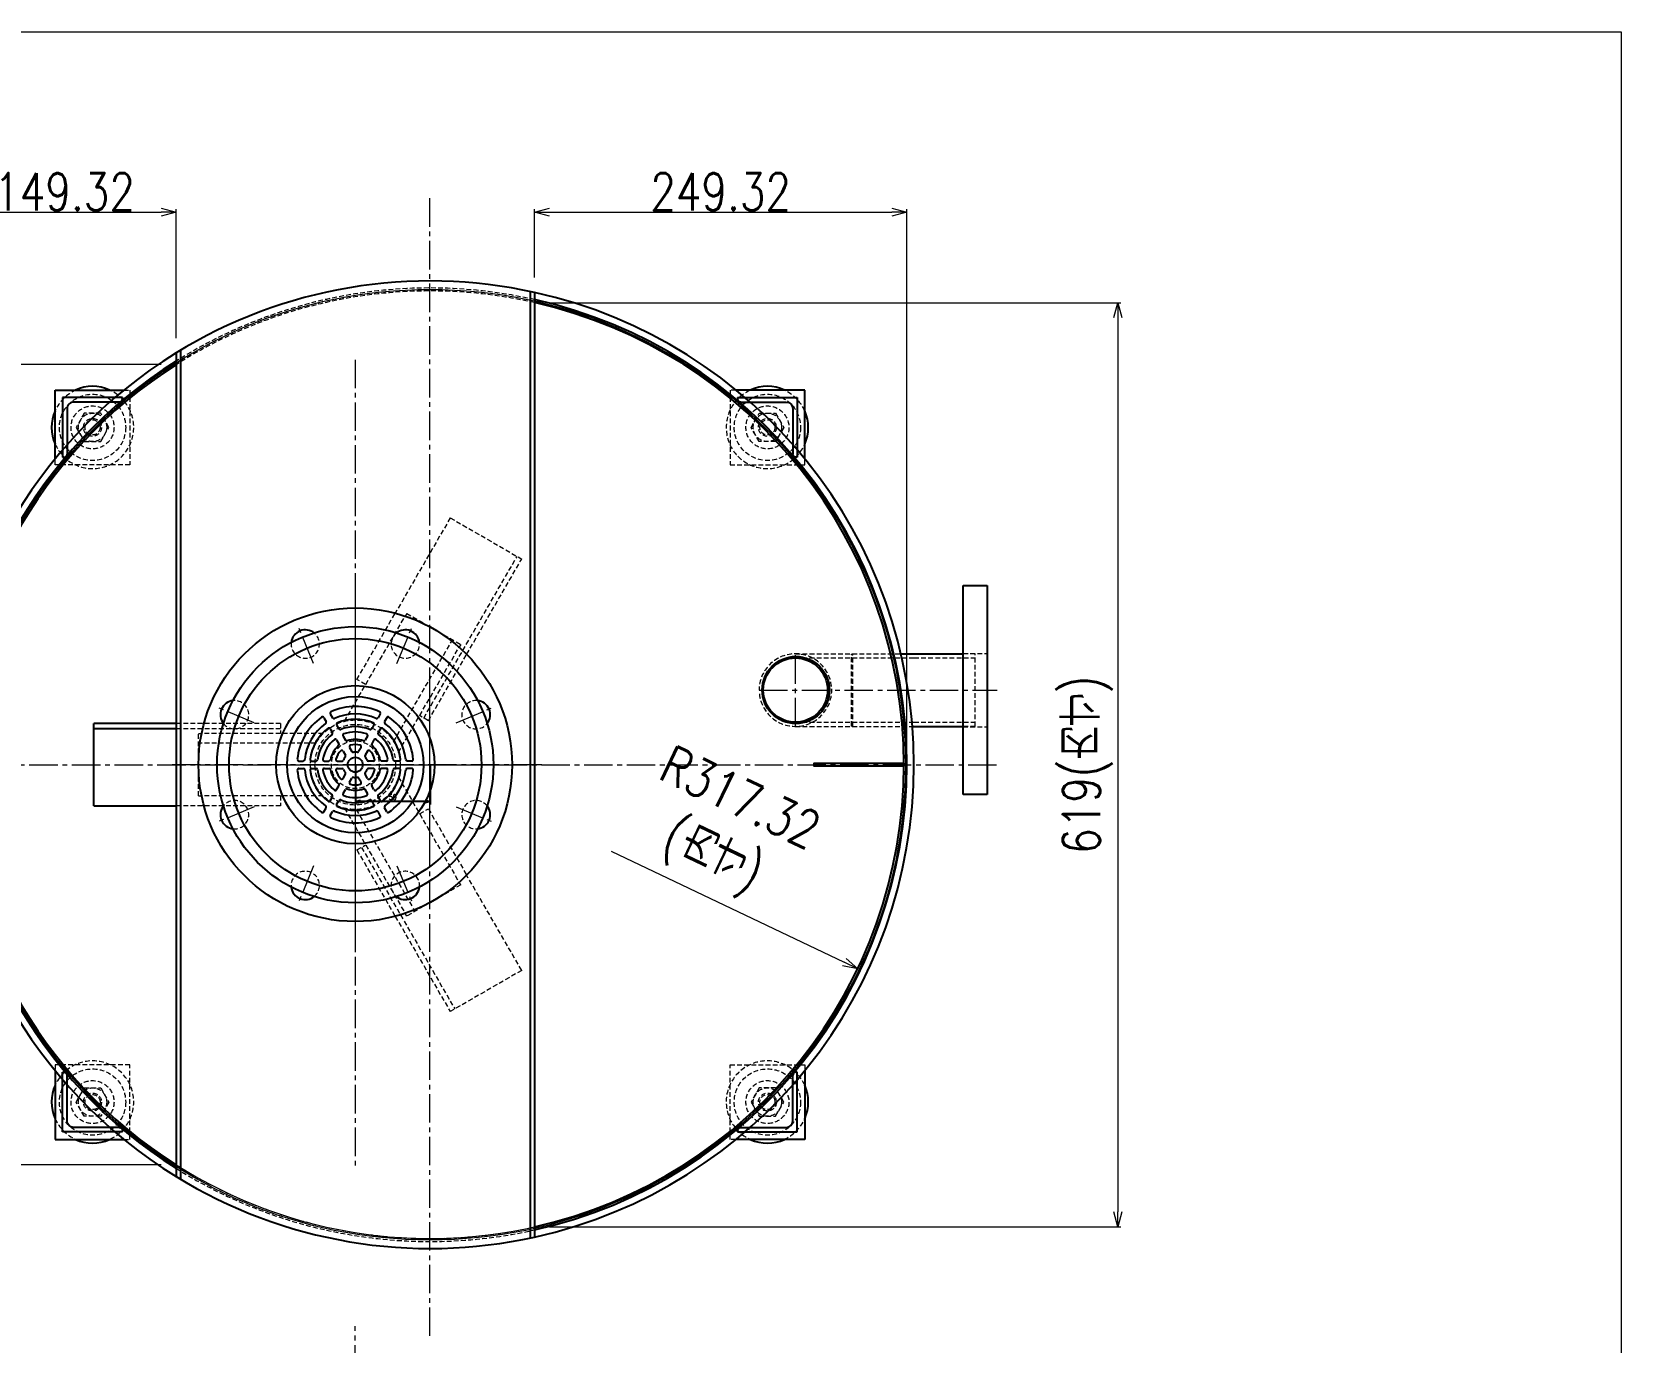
# Model space of a CAD drawing. Header units: millimetres. Extents: x 0 to 10987, y 0 to 7892.
# Drawn here: x 3842 to 4906, y 6295 to 7173 of the extents above; entities that cross this region are included whole.
import ezdxf

# ---------------------------------------------------------------- set-up
doc = ezdxf.new("R2010")
doc.units = ezdxf.units.MM
doc.linetypes.add('CENTER2', pattern=[28.575, 19.05, -3.175, 3.175, -3.175])
doc.linetypes.add('HIDDEN2', pattern=[4.7625, 3.175, -1.5875])
for name, color, linetype, lineweight in [('01_外形線', 7, 'Continuous', 25), ('03_かくれ線', 6, 'HIDDEN2', 13), ('04_中心線', 1, 'CENTER2', 9), ('07_寸法線', 3, 'Continuous', 9)]:
    doc.layers.add(name, color=color, linetype=linetype, lineweight=lineweight)
doc.layers.add('10_補助線', color=8, linetype='Continuous', lineweight=13, plot=False)
doc.styles.add('寸法用', font='simplex.shx', dxfattribs={"width": 0.8, "bigfont": '@extfont2.shx'})
doc.dimstyles.new('機械製図用', dxfattribs={"dimtxt": 3.5, "dimasz": 3.5, "dimexe": 2, "dimexo": 0, "dimgap": 1.2, "dimtad": 1, "dimdsep": 46, "dimtxsty": '寸法用', "dimblk": 'OPEN30', "dimcen": 0, "dimclrd": 256, "dimclre": 256, "dimclrt": 7, "dimazin": 2, "dimtm": 1e-09, "dimtfac": 0.75, "dimtmove": 0, "dimatfit": 3, "dimldrblk": 'OPEN30', "dimfxl": 1, "dimlwd": -1, "dimlwe": -1, "dimarcsym": 0})

# ---------------------------------------------------------------- blocks, each defined once
blk = doc.blocks.new('L3×40×40')
for p, q in [((-3, 7.5), (-3, 38)), ((0, 40), (-1, 40)), ((0, 0), (0, 40)), ((-40, 0), (-40, 1)), ((-40, 0), (0, 0)), ((-38, 3), (-7.5, 3))]:
    blk.add_line(p, q)
for centre, radius, start, end in [((-1, 38), 2, 90, 180), ((-38, 1), 2, 90, 180), ((-7.5, 7.5), 4.5, 270, 0)]:
    blk.add_arc(centre, radius, start, end)
blk = doc.blocks.new('_Open30')
at = {"color": 0, "linetype": 'ByBlock', "lineweight": -2}
for p, q in [((-1, 0.27), (0, 0)), ((0, 0), (-1, -0.27)), ((0, 0), (-1, 0))]:
    blk.add_line(p, q, dxfattribs=at)
blk = doc.blocks.new('*D353')
at = {"transparency": 16777216}
for p, q in [((4058.9, 6681.9), (4058.9, 6655.3)), ((4108.9, 6681.9), (4108.9, 6655.3)), ((4105.4, 6657.3), (4062.4, 6657.3))]:
    blk.add_line(p, q, dxfattribs=at)
at = {"layer": 'Defpoints', "color": 0, "transparency": 16777216}
for p in [(4058.9, 6681.9), (4108.9, 6681.9), (4058.9, 6657.3)]:
    blk.add_point(p, dxfattribs=at)
at = {"transparency": 16777216, "xscale": 3.5, "yscale": 3.5, "zscale": 3.5, "rotation": 180}
blk.add_blockref('_Open30', (4058.9, 6657.3), dxfattribs=at)
at = {"transparency": 16777216, "xscale": 3.5, "yscale": 3.5, "zscale": 3.5}
blk.add_blockref('_Open30', (4108.9, 6657.3), dxfattribs=at)
at = {"color": 7, "transparency": 16777216, "insert": (4083.9, 6660.2), "char_height": 3.5, "attachment_point": 5, "style": '寸法用'}
blk.add_mtext('50', dxfattribs=at)
blk = doc.blocks.new('*D382')
at = {"layer": '07_寸法線', "transparency": 16777216}
for p, q in [((4178.9, 7008.3), (4178.9, 7054)), ((4188.9, 7052), (4418.2, 7052)), ((4428.2, 6691.9), (4428.2, 7054))]:
    blk.add_line(p, q, dxfattribs=at)
at = {"layer": 'Defpoints', "color": 0, "transparency": 16777216}
for p in [(4428.2, 7052), (4178.9, 6998.3), (4428.2, 6681.9)]:
    blk.add_point(p, dxfattribs=at)
at = {"layer": '07_寸法線', "transparency": 16777216, "xscale": 10, "yscale": 10, "zscale": 10, "rotation": 180}
blk.add_blockref('_Open30', (4178.9, 7052), dxfattribs=at)
at = {"layer": '07_寸法線', "transparency": 16777216, "xscale": 10, "yscale": 10, "zscale": 10}
blk.add_blockref('_Open30', (4428.2, 7052), dxfattribs=at)
at = {"layer": '07_寸法線', "color": 7, "transparency": 16777216, "insert": (4303.5, 7065.7), "char_height": 25, "attachment_point": 5, "style": '寸法用'}
blk.add_mtext('249.32', dxfattribs=at)
blk = doc.blocks.new('*D383')
at = {"layer": '07_寸法線', "transparency": 16777216}
for p, q in [((3789.5, 6691.9), (3789.5, 7054)), ((3799.5, 7052), (3928.9, 7052)), ((3938.9, 6967.7), (3938.9, 7054))]:
    blk.add_line(p, q, dxfattribs=at)
at = {"layer": 'Defpoints', "color": 0, "transparency": 16777216}
for p in [(3938.9, 7052), (3938.9, 6957.7), (3789.5, 6681.9)]:
    blk.add_point(p, dxfattribs=at)
at = {"layer": '07_寸法線', "transparency": 16777216, "xscale": 10, "yscale": 10, "zscale": 10, "rotation": 180}
blk.add_blockref('_Open30', (3789.5, 7052), dxfattribs=at)
at = {"layer": '07_寸法線', "transparency": 16777216, "xscale": 10, "yscale": 10, "zscale": 10}
blk.add_blockref('_Open30', (3938.9, 7052), dxfattribs=at)
at = {"layer": '07_寸法線', "color": 7, "transparency": 16777216, "insert": (3864.2, 7065.7), "char_height": 25, "attachment_point": 5, "style": '寸法用'}
blk.add_mtext('149.32', dxfattribs=at)
blk = doc.blocks.new('*D384')
at = {"layer": '07_寸法線', "transparency": 16777216}
for p, q in [((4188.9, 6991.4), (4571.4, 6991.4)), ((4569.4, 6981.4), (4569.4, 6382.4)), ((4188.9, 6372.4), (4571.4, 6372.4))]:
    blk.add_line(p, q, dxfattribs=at)
at = {"layer": 'Defpoints', "color": 0, "transparency": 16777216}
for p in [(4178.9, 6991.4), (4178.9, 6372.4), (4569.4, 6372.4)]:
    blk.add_point(p, dxfattribs=at)
at = {"layer": '07_寸法線', "transparency": 16777216, "xscale": 10, "yscale": 10, "zscale": 10}
for p, rotation in [((4569.4, 6991.4), 90), ((4569.4, 6372.4), 270)]:
    blk.add_blockref('_Open30', p, dxfattribs=dict(at, rotation=rotation))
at = {"layer": '07_寸法線', "color": 7, "transparency": 16777216, "insert": (4549.2, 6681.9), "char_height": 25, "attachment_point": 5, "rotation": 90, "style": '寸法用'}
blk.add_mtext('619(内寸)', dxfattribs=at)
blk = doc.blocks.new('*D385')
at = {"layer": '07_寸法線', "transparency": 16777216}
for p, q in [((3928.9, 6949.9), (3682.9, 6949.9)), ((3684.9, 6939.9), (3684.9, 6424)), ((3928.9, 6414), (3682.9, 6414))]:
    blk.add_line(p, q, dxfattribs=at)
at = {"layer": 'Defpoints', "color": 0, "transparency": 16777216}
for p in [(3938.9, 6949.9), (3684.9, 6414), (3938.9, 6414)]:
    blk.add_point(p, dxfattribs=at)
at = {"layer": '07_寸法線', "transparency": 16777216, "xscale": 10, "yscale": 10, "zscale": 10}
for p, rotation in [((3684.9, 6949.9), 90), ((3684.9, 6414), 270)]:
    blk.add_blockref('_Open30', p, dxfattribs=dict(at, rotation=rotation))
at = {"layer": '07_寸法線', "color": 7, "transparency": 16777216, "insert": (3664.7, 6681.9), "char_height": 25, "attachment_point": 5, "rotation": 90, "style": '寸法用'}
blk.add_mtext('535.88(内寸)', dxfattribs=at)
blk = doc.blocks.new('*D386')
at = {"layer": '07_寸法線', "transparency": 16777216}
blk.add_line((4230.2, 6624), (4386.3, 6549.6), dxfattribs=at)
blk.add_arc((4108.9, 6681.9), 317.3, 237.606, 334.8656, dxfattribs=at)
at = {"layer": 'Defpoints', "color": 0, "transparency": 16777216}
for p in [(4108.9, 6681.9), (4395.3, 6545.3)]:
    blk.add_point(p, dxfattribs=at)
at = {"layer": '07_寸法線', "transparency": 16777216, "xscale": 10, "yscale": 10, "zscale": 10, "rotation": 334.504465884393}
blk.add_blockref('_Open30', (4395.3, 6545.3), dxfattribs=at)
at = {"layer": '07_寸法線', "color": 7, "transparency": 16777216, "insert": (4306.1, 6637.6), "char_height": 25, "attachment_point": 5, "rotation": 334.5045, "style": '寸法用'}
blk.add_mtext('R317.32\\P(内寸)', dxfattribs=at)

msp = doc.modelspace()

# ---------------------------------------------------------------- linework, layer by layer
for centre, radius in [((4058.862, 6681.924), 105), ((4058.862, 6681.924), 92.5), ((4058.862, 6681.924), 84.5), ((4353.811, 6731.924), 22.5), ((4058.862, 6681.924), 53), ((4058.862, 6681.924), 45.612)]:
    msp.add_circle(centre, radius)
at = {"layer": '01_外形線'}
for p, q in [((4175.862, 6998.921), (4175.862, 6364.927)), ((4178.862, 6998.272), (4178.862, 6365.576)), ((3938.862, 6957.743), (3938.862, 6406.105)), ((3941.862, 6959.569), (3941.862, 6404.278)), ((3857.914, 6932.872), (3903.92, 6932.872)), ((3857.914, 6886.866), (3857.914, 6932.872)), ((4359.81, 6932.872), (4313.804, 6932.872)), ((4359.81, 6886.866), (4359.81, 6932.872)), ((4465.907, 6661.924), (4465.907, 6801.924)), ((4465.907, 6801.924), (4481.907, 6801.924)), ((4481.907, 6801.924), (4481.907, 6661.924)), ((4424.227, 6756.224), (4465.907, 6756.224)), ((4042.108, 6715.943), (4043.615, 6713.333)), ((4075.616, 6715.943), (4074.109, 6713.333)), ((3883.862, 6654.321), (3883.862, 6709.527)), ((3938.862, 6709.527), (3883.862, 6709.527)), ((3938.862, 6705.991), (3883.862, 6705.991)), ((4037.777, 6713.443), (4039.284, 6710.833)), ((4042.051, 6706.041), (4043.563, 6703.422)), ((4046.381, 6708.541), (4047.893, 6705.922)), ((4071.343, 6708.541), (4069.831, 6705.922)), ((4075.673, 6706.041), (4074.161, 6703.422)), ((4079.946, 6713.443), (4078.439, 6710.833)), ((4431.841, 6707.624), (4465.907, 6707.624)), ((4046.344, 6698.606), (4047.869, 6695.965)), ((4050.674, 6701.106), (4052.199, 6698.465)), ((4067.05, 6701.106), (4065.525, 6698.465)), ((4071.38, 6698.606), (4069.855, 6695.965)), ((4021.023, 6684.424), (4024.037, 6684.424)), ((4029.57, 6684.424), (4032.594, 6684.424)), ((4038.156, 6684.424), (4041.205, 6684.424)), ((4046.862, 6684.424), (4050.03, 6684.424)), ((4050.697, 6691.066), (4052.281, 6688.322)), ((4055.027, 6693.566), (4056.611, 6690.822)), ((4062.697, 6693.566), (4061.113, 6690.822)), ((4067.027, 6691.066), (4065.443, 6688.322)), ((4070.862, 6684.424), (4067.694, 6684.424)), ((4079.568, 6684.424), (4076.518, 6684.424)), ((4088.153, 6684.424), (4085.13, 6684.424)), ((4096.7, 6684.424), (4093.686, 6684.424)), ((4021.023, 6679.424), (4024.037, 6679.424)), ((4029.57, 6679.424), (4032.594, 6679.424)), ((4038.156, 6679.424), (4041.205, 6679.424)), ((4046.862, 6679.424), (4050.03, 6679.424)), ((4050.697, 6672.782), (4052.281, 6675.525)), ((4055.027, 6670.282), (4056.611, 6673.025)), ((4062.697, 6670.282), (4061.113, 6673.025)), ((4067.027, 6672.782), (4065.443, 6675.525)), ((4070.862, 6679.424), (4067.694, 6679.424)), ((4079.568, 6679.424), (4076.518, 6679.424)), ((4088.153, 6679.424), (4085.13, 6679.424)), ((4096.7, 6679.424), (4093.686, 6679.424)), ((4046.344, 6665.242), (4047.869, 6667.883)), ((4050.674, 6662.742), (4052.199, 6665.383)), ((4067.05, 6662.742), (4065.525, 6665.383)), ((4071.38, 6665.242), (4069.855, 6667.883)), ((3883.862, 6654.321), (3938.862, 6654.321)), ((4037.777, 6650.405), (4039.284, 6653.015)), ((4042.051, 6657.807), (4043.563, 6660.425)), ((4046.381, 6655.307), (4047.893, 6657.925)), ((4071.343, 6655.307), (4069.831, 6657.925)), ((4075.673, 6657.807), (4074.161, 6660.425)), ((4079.946, 6650.405), (4078.439, 6653.015)), ((4481.907, 6661.924), (4465.907, 6661.924)), ((4042.108, 6647.905), (4043.615, 6650.515)), ((4075.616, 6647.905), (4074.109, 6650.515)), ((3857.914, 6476.982), (3857.914, 6430.976)), ((4359.81, 6476.982), (4359.81, 6430.976)), ((3857.914, 6430.976), (3903.92, 6430.976)), ((4359.81, 6430.976), (4313.804, 6430.976))]:
    msp.add_line(p, q, dxfattribs=at)
msp.add_lwpolyline([(4426.179, 6682.924), (4426.179, 6680.924), (4366.179, 6680.924), (4366.179, 6682.924)], close=True, dxfattribs=at)
for centre, radius in [((4058.862, 6681.924), 105), ((4353.561, 6731.924), 21.5), ((4058.862, 6681.924), 5)]:
    msp.add_circle(centre, radius, dxfattribs=at)
for centre, radius, start, end in [((4108.862, 6681.924), 324, 77.5229, 121.647468), ((4108.862, 6681.924), 324, 282.4771, 77.5229), ((4108.862, 6681.924), 319.319, 282.66301, 77.33699), ((4108.862, 6681.924), 317.319, 282.74416, 77.25584), ((4108.862, 6681.924), 324, 121.647468, 238.352532), ((4108.862, 6681.924), 319.319, 122.166577, 237.833423), ((4108.862, 6681.924), 317.319, 122.393979, 237.606021), ((3882.914, 6907.879), 27.5, 65.34099, 114.65901), ((4334.81, 6907.879), 27.5, 65.34099, 114.65901), ((3883.02, 6907.774), 27.5, 155.915531, 204.084469), ((4334.704, 6907.774), 27.5, 335.915531, 24.084469), ((4025.377, 6762.763), 9.5, 50.41646, 173.35197), ((4092.347, 6762.763), 9.5, 6.64803, 129.58354), ((3978.022, 6715.409), 9.5, 95.41646, 218.35197), ((4042.974, 6716.443), 1, 114.715267, 210), ((4058.862, 6681.924), 39, 65.284733, 114.715267), ((4058.862, 6681.924), 34, 65.73917, 114.26083), ((4074.75, 6716.443), 1, 330, 65.284733), ((4139.701, 6715.409), 9.5, 321.64803, 84.58354), ((4058.862, 6681.924), 39, 125.284733, 174.715267), ((4058.862, 6681.924), 34, 125.73917, 174.26083), ((4058.862, 6681.924), 30.5, 126.813854, 173.186146), ((4036.911, 6712.943), 1, 30, 125.284733), ((4038.418, 6710.333), 1, 305.73917, 30), ((4041.185, 6705.541), 1, 30, 126.813854), ((4044.481, 6713.833), 1, 210, 294.26083), ((4047.247, 6709.041), 1, 113.186146, 210), ((4058.862, 6681.924), 30.5, 66.813854, 113.186146), ((4048.759, 6706.422), 1, 210, 292.410458), ((4058.862, 6681.924), 25.5, 67.589542, 112.410458), ((4068.965, 6706.422), 1, 247.589542, 330), ((4070.477, 6709.041), 1, 330, 66.813854), ((4073.243, 6713.833), 1, 245.73917, 330), ((4076.539, 6705.541), 1, 53.186146, 150), ((4058.862, 6681.924), 30.5, 6.813854, 53.186146), ((4079.305, 6710.333), 1, 150, 234.26083), ((4058.862, 6681.924), 34, 5.73917, 54.26083), ((4080.812, 6712.943), 1, 54.715267, 150), ((4058.862, 6681.924), 39, 5.284733, 54.715267), ((4058.862, 6681.924), 25.5, 127.589542, 172.410458), ((4058.862, 6681.924), 22, 129.594068, 170.405932), ((4058.862, 6681.924), 17, 131.212271, 168.787729), ((4042.697, 6702.922), 1, 307.589542, 30), ((4045.478, 6698.106), 1, 30, 129.594068), ((4047.002, 6695.465), 1, 311.212271, 30), ((4051.54, 6701.606), 1, 110.405932, 210), ((4058.862, 6681.924), 22, 69.594068, 110.405932), ((4053.065, 6698.965), 1, 210, 288.787729), ((4058.862, 6681.924), 17, 71.212271, 108.787729), ((4055.893, 6694.066), 1, 103.739795, 210), ((4058.862, 6681.924), 13.5, 76.260205, 103.739795), ((4061.831, 6694.066), 1, 330, 76.260205), ((4064.659, 6698.965), 1, 251.212271, 330), ((4066.184, 6701.606), 1, 330, 69.594068), ((4070.721, 6695.465), 1, 150, 228.787729), ((4058.862, 6681.924), 17, 11.212271, 48.787729), ((4072.246, 6698.106), 1, 50.405932, 150), ((4058.862, 6681.924), 22, 9.594068, 50.405932), ((4075.027, 6702.922), 1, 150, 232.410458), ((4058.862, 6681.924), 25.5, 7.589542, 52.410458), ((4021.023, 6685.424), 1, 174.715267, 270), ((4024.037, 6685.424), 1, 270, 354.26083), ((4029.57, 6685.424), 1, 173.186146, 270), ((4032.594, 6685.424), 1, 270, 352.410458), ((4038.156, 6685.424), 1, 170.405932, 270), ((4041.205, 6685.424), 1, 270, 348.787729), ((4046.862, 6685.424), 1, 163.739795, 270), ((4058.862, 6681.924), 13.5, 136.260205, 163.739795), ((4049.831, 6690.566), 1, 30, 136.260205), ((4050.03, 6685.424), 1, 270, 338.381728), ((4058.862, 6681.924), 8.5, 141.618272, 158.381728), ((4051.415, 6687.822), 1, 321.618272, 30), ((4057.477, 6691.322), 1, 210, 278.381728), ((4058.862, 6681.924), 8.5, 81.618272, 98.381728), ((4060.247, 6691.322), 1, 261.618272, 330), ((4066.309, 6687.822), 1, 150, 218.381728), ((4058.862, 6681.924), 8.5, 21.618272, 38.381728), ((4067.694, 6685.424), 1, 201.618272, 270), ((4067.893, 6690.566), 1, 43.739795, 150), ((4058.862, 6681.924), 13.5, 16.260205, 43.739795), ((4070.862, 6685.424), 1, 270, 16.260205), ((4076.518, 6685.424), 1, 191.212271, 270), ((4079.568, 6685.424), 1, 270, 9.594068), ((4085.13, 6685.424), 1, 187.589542, 270), ((4088.153, 6685.424), 1, 270, 6.813854), ((4093.686, 6685.424), 1, 185.73917, 270), ((4096.7, 6685.424), 1, 270, 5.284733), ((4021.023, 6678.424), 1, 90, 185.284733), ((4058.862, 6681.924), 39, 185.284733, 234.715267), ((4024.037, 6678.424), 1, 5.73917, 90), ((4058.862, 6681.924), 34, 185.73917, 234.26083), ((4029.57, 6678.424), 1, 90, 186.813854), ((4058.862, 6681.924), 30.5, 186.813854, 233.186146), ((4032.594, 6678.424), 1, 7.589542, 90), ((4058.862, 6681.924), 25.5, 187.589542, 232.410458), ((4038.156, 6678.424), 1, 90, 189.594068), ((4058.862, 6681.924), 22, 189.594068, 230.405932), ((4041.205, 6678.424), 1, 11.212271, 90), ((4058.862, 6681.924), 17, 191.212271, 228.787729), ((4046.862, 6678.424), 1, 90, 196.260205), ((4058.862, 6681.924), 13.5, 196.260205, 223.739795), ((4049.831, 6673.282), 1, 223.739795, 330), ((4050.03, 6678.424), 1, 21.618272, 90), ((4058.862, 6681.924), 8.5, 201.618272, 218.381728), ((4051.415, 6676.025), 1, 330, 38.381728), ((4057.477, 6672.525), 1, 81.618272, 150), ((4058.862, 6681.924), 8.5, 261.618272, 278.381728), ((4060.247, 6672.525), 1, 30, 98.381728), ((4066.309, 6676.025), 1, 141.618272, 210), ((4058.862, 6681.924), 8.5, 321.618272, 338.381728), ((4067.694, 6678.424), 1, 90, 158.381728), ((4067.893, 6673.282), 1, 210, 316.260205), ((4058.862, 6681.924), 13.5, 316.260205, 343.739795), ((4058.862, 6681.924), 17, 311.212271, 348.787729), ((4070.862, 6678.424), 1, 343.739795, 90), ((4058.862, 6681.924), 22, 309.594068, 350.405932), ((4058.862, 6681.924), 25.5, 307.589542, 352.410458), ((4076.518, 6678.424), 1, 90, 168.787729), ((4058.862, 6681.924), 30.5, 306.813854, 353.186146), ((4058.862, 6681.924), 34, 305.73917, 354.26083), ((4079.568, 6678.424), 1, 350.405932, 90), ((4058.862, 6681.924), 39, 305.284733, 354.715267), ((4085.13, 6678.424), 1, 90, 172.410458), ((4088.153, 6678.424), 1, 353.186146, 90), ((4093.686, 6678.424), 1, 90, 174.26083), ((4096.7, 6678.424), 1, 354.715267, 90), ((4045.478, 6665.742), 1, 230.405932, 330), ((4047.002, 6668.383), 1, 330, 48.787729), ((4051.54, 6662.242), 1, 150, 249.594068), ((4053.065, 6664.883), 1, 71.212271, 150), ((4058.862, 6681.924), 17, 251.212271, 288.787729), ((4055.893, 6669.782), 1, 150, 256.260205), ((4058.862, 6681.924), 13.5, 256.260205, 283.739795), ((4061.831, 6669.782), 1, 283.739795, 30), ((4064.659, 6664.883), 1, 30, 108.787729), ((4066.184, 6662.242), 1, 290.405932, 30), ((4070.721, 6668.383), 1, 131.212271, 210), ((4072.246, 6665.742), 1, 210, 309.594068), ((3978.022, 6648.439), 9.5, 141.64803, 264.58354), ((4038.418, 6653.515), 1, 330, 54.26083), ((4041.185, 6658.307), 1, 233.186146, 330), ((4042.697, 6660.925), 1, 330, 52.410458), ((4047.247, 6654.807), 1, 150, 246.813854), ((4058.862, 6681.924), 30.5, 246.813854, 293.186146), ((4048.759, 6657.425), 1, 67.589542, 150), ((4058.862, 6681.924), 25.5, 247.589542, 292.410458), ((4058.862, 6681.924), 22, 249.594068, 290.405932), ((4068.965, 6657.425), 1, 30, 112.410458), ((4070.477, 6654.807), 1, 293.186146, 30), ((4075.027, 6660.925), 1, 127.589542, 210), ((4076.539, 6658.307), 1, 210, 306.813854), ((4079.305, 6653.515), 1, 125.73917, 210), ((4139.701, 6648.439), 9.5, 275.41646, 38.35197), ((4036.911, 6650.905), 1, 234.715267, 330), ((4042.974, 6647.405), 1, 150, 245.284733), ((4058.862, 6681.924), 39, 245.284733, 294.715267), ((4044.481, 6650.015), 1, 65.73917, 150), ((4058.862, 6681.924), 34, 245.73917, 294.26083), ((4073.243, 6650.015), 1, 30, 114.26083), ((4074.75, 6647.405), 1, 294.715267, 30), ((4080.812, 6650.905), 1, 210, 305.284733), ((4025.377, 6601.084), 9.5, 186.64803, 309.58354), ((4092.347, 6601.084), 9.5, 230.41646, 353.35197), ((3883.02, 6456.074), 27.5, 155.915531, 204.084469), ((4334.704, 6456.074), 27.5, 335.915531, 24.084469), ((3882.914, 6455.968), 27.5, 245.34099, 294.65901), ((4334.81, 6455.968), 27.5, 245.34099, 294.65901), ((4108.862, 6681.924), 324, 238.352532, 282.4771)]:
    msp.add_arc(centre, radius, start, end, dxfattribs=at)
at = {"layer": '03_かくれ線'}
for p, q in [((3903.92, 6932.872), (3907.914, 6932.872)), ((3907.914, 6932.872), (3907.914, 6882.872)), ((4309.81, 6932.872), (4309.81, 6882.872)), ((4313.804, 6932.872), (4309.81, 6932.872)), ((3877.429, 6917.372), (3871.944, 6907.872)), ((3871.944, 6907.872), (3877.429, 6898.372)), ((3888.399, 6917.372), (3877.429, 6917.372)), ((3893.884, 6907.872), (3888.399, 6917.372)), ((3888.399, 6898.372), (3893.884, 6907.872)), ((4323.84, 6907.872), (4329.325, 6917.372)), ((4329.325, 6898.372), (4323.84, 6907.872)), ((4329.325, 6917.372), (4340.294, 6917.372)), ((4340.294, 6917.372), (4345.779, 6907.872)), ((4345.779, 6907.872), (4340.294, 6898.372)), ((3877.429, 6898.372), (3888.399, 6898.372)), ((4340.294, 6898.372), (4329.325, 6898.372)), ((3857.914, 6882.872), (3857.914, 6886.866)), ((4359.81, 6882.872), (4359.81, 6886.866)), ((3907.914, 6882.872), (3857.914, 6882.872)), ((4309.81, 6882.872), (4359.81, 6882.872)), ((4353.561, 6756.224), (4424.227, 6756.224)), ((4353.561, 6753.424), (4432.963, 6753.424)), ((4391.911, 6755.024), (4391.132, 6756.246)), ((4391.139, 6707.824), (4391.139, 6756.046)), ((4391.911, 6707.624), (4391.911, 6756.224)), ((4432.963, 6753.424), (4473.907, 6753.424)), ((4465.907, 6756.474), (4481.907, 6756.474)), ((4473.907, 6756.224), (4465.907, 6756.224)), ((4473.907, 6707.624), (4473.907, 6756.224)), ((4353.561, 6710.424), (4432.963, 6710.424)), ((4353.561, 6707.624), (4431.841, 6707.624)), ((4391.149, 6707.628), (4391.911, 6708.824)), ((4432.963, 6710.424), (4473.907, 6710.424)), ((4473.907, 6707.624), (4465.907, 6707.624)), ((4465.907, 6707.374), (4481.907, 6707.374)), ((3953.862, 6702.783), (3955.955, 6702.783)), ((3953.862, 6696.42), (3954.867, 6696.42)), ((4028.862, 6681.924), (4088.862, 6681.924)), ((3953.862, 6661.064), (3955.955, 6661.064)), ((3907.914, 6480.976), (3857.914, 6480.976)), ((3857.914, 6480.976), (3857.914, 6476.982)), ((3907.914, 6430.976), (3907.914, 6480.976)), ((4309.81, 6430.976), (4309.81, 6480.976)), ((4309.81, 6480.976), (4359.81, 6480.976)), ((4359.81, 6480.976), (4359.81, 6476.982)), ((3871.944, 6455.976), (3877.429, 6465.476)), ((3877.429, 6465.476), (3888.399, 6465.476)), ((3888.399, 6465.476), (3893.884, 6455.976)), ((4329.325, 6465.476), (4323.84, 6455.976)), ((4340.294, 6465.476), (4329.325, 6465.476)), ((4345.779, 6455.976), (4340.294, 6465.476)), ((3877.429, 6446.476), (3871.944, 6455.976)), ((3893.884, 6455.976), (3888.399, 6446.476)), ((4323.84, 6455.976), (4329.325, 6446.476)), ((4340.294, 6446.476), (4345.779, 6455.976)), ((3888.399, 6446.476), (3877.429, 6446.476)), ((4329.325, 6446.476), (4340.294, 6446.476)), ((3903.92, 6430.976), (3907.914, 6430.976)), ((4313.804, 6430.976), (4309.81, 6430.976))]:
    msp.add_line(p, q, dxfattribs=at)
at = {"layer": '03_かくれ線', "transparency": 33554559}
for p, q in [((4122.457, 6847.28), (4085.61, 6783.46)), ((4122.457, 6847.28), (4170.267, 6819.677)), ((4130.807, 6758.402), (4167.205, 6821.444)), ((4133.42, 6755.856), (4170.267, 6819.677)), ((4051.577, 6711.026), (4092.25, 6781.474)), ((4059.957, 6739.027), (4085.61, 6783.46)), ((4093.297, 6783.286), (4092.25, 6781.474)), ((4093.297, 6783.286), (4129.427, 6762.427)), ((4084.548, 6697.423), (4123.413, 6764.738)), ((4087.707, 6690.166), (4128.38, 6760.614)), ((4104.705, 6713.191), (4130.807, 6758.402)), ((4123.915, 6765.609), (4123.413, 6764.738)), ((4129.427, 6762.427), (4128.38, 6760.614)), ((4107.767, 6711.423), (4133.42, 6755.856)), ((4065.797, 6735.655), (4059.957, 6739.027)), ((4008.862, 6709.527), (3938.862, 6709.527)), ((4008.862, 6705.991), (3938.862, 6705.991)), ((4008.862, 6709.527), (4008.862, 6702.783)), ((4058.862, 6711.924), (4058.862, 6651.924)), ((4107.767, 6711.423), (4101.927, 6714.795)), ((3953.862, 6661.064), (3953.862, 6702.783)), ((4032.596, 6696.42), (3954.867, 6696.42)), ((4037.301, 6702.783), (3955.955, 6702.783)), ((4087.707, 6673.681), (4128.38, 6603.233)), ((4008.862, 6654.321), (3938.862, 6654.321)), ((4037.301, 6661.064), (3955.955, 6661.064)), ((4008.862, 6661.064), (4008.862, 6654.321)), ((4051.577, 6652.822), (4092.25, 6582.374)), ((4059.441, 6651.929), (4098.305, 6584.614)), ((4101.927, 6649.052), (4107.767, 6652.424)), ((4107.767, 6652.424), (4133.42, 6607.991)), ((4059.957, 6624.821), (4065.797, 6628.193)), ((4059.957, 6624.821), (4085.61, 6580.388)), ((4063.019, 6626.589), (4089.121, 6581.378)), ((4129.427, 6601.421), (4093.297, 6580.561)), ((4129.427, 6601.421), (4128.38, 6603.233)), ((4170.267, 6544.171), (4133.42, 6607.991)), ((4085.61, 6580.388), (4122.457, 6516.568)), ((4089.121, 6581.378), (4125.519, 6518.336)), ((4093.297, 6580.561), (4092.25, 6582.374)), ((4098.808, 6583.743), (4098.305, 6584.614)), ((4170.267, 6544.171), (4122.457, 6516.568))]:
    msp.add_line(p, q, dxfattribs=at)
at = {"layer": '03_かくれ線'}
for centre, radius in [((3882.914, 6907.879), 22.219), ((4334.81, 6907.879), 22.219), ((3882.914, 6907.872), 14.392), ((4334.81, 6907.872), 14.392), ((3882.914, 6907.872), 9.5), ((3882.914, 6907.872), 6), ((3882.914, 6907.872), 5.053), ((4334.81, 6907.872), 9.5), ((4334.81, 6907.872), 6), ((4334.81, 6907.872), 5.053), ((3882.914, 6455.968), 22.219), ((4334.81, 6455.968), 22.219), ((3882.914, 6455.976), 14.392), ((3882.914, 6455.976), 9.5), ((3882.914, 6455.976), 6), ((3882.914, 6455.976), 5.053), ((4334.81, 6455.976), 14.392), ((4334.81, 6455.976), 9.5), ((4334.81, 6455.976), 6), ((4334.81, 6455.976), 5.053)]:
    msp.add_circle(centre, radius, dxfattribs=at)
at = {"layer": '03_かくれ線', "transparency": 33554559}
for radius in [30, 27, 16]:
    msp.add_circle((4058.862, 6681.924), radius, dxfattribs=at)
at = {"layer": '03_かくれ線'}
for centre, radius, start, end in [((4108.862, 6681.924), 324, 77.5229, 121.647468), ((4108.862, 6681.924), 319.319, 77.33699, 122.166577), ((4108.862, 6681.924), 317.319, 77.25584, 122.393979), ((3883.02, 6907.766), 27.5, 204.06961, 64.650638), ((3883.02, 6907.774), 27.5, 114.124315, 155.915531), ((4334.704, 6907.766), 27.5, 115.349362, 335.93039), ((4334.704, 6907.774), 27.5, 24.084469, 65.875685), ((4025.377, 6762.763), 9.5, 173.35197, 50.41646), ((4092.347, 6762.763), 9.5, 129.58354, 6.64803), ((4353.561, 6731.924), 24.3, 186.12457, 180), ((3978.022, 6715.409), 9.5, 218.35197, 95.41646), ((4139.701, 6715.409), 9.5, 84.58354, 321.64803), ((3978.022, 6648.439), 9.5, 264.58354, 141.64803), ((4139.701, 6648.439), 9.5, 38.35197, 275.41646), ((4025.377, 6601.084), 9.5, 309.58354, 186.64803), ((4092.347, 6601.084), 9.5, 353.35197, 230.41646), ((3883.02, 6456.082), 27.5, 295.349362, 155.93039), ((4334.704, 6456.082), 27.5, 24.06961, 244.650638), ((3883.02, 6456.074), 27.5, 204.084469, 245.875685), ((4334.704, 6456.074), 27.5, 294.124315, 335.915531), ((4108.862, 6681.924), 317.319, 237.606021, 282.74416), ((4108.862, 6681.924), 319.319, 237.833423, 282.66301), ((4108.862, 6681.924), 324, 238.352532, 282.4771)]:
    msp.add_arc(centre, radius, start, end, dxfattribs=at)
at = {"layer": '04_中心線'}
for p, q in [((4108.862, 6299.341), (4108.862, 7064.507)), ((4058.862, 6953.217), (4058.862, 6410.631)), ((4058.862, 6806.924), (4058.862, 6556.924)), ((4030.944, 6749.646), (4020.066, 6775.986)), ((4086.78, 6749.646), (4097.658, 6775.986)), ((4353.561, 6707.624), (4353.561, 6756.224)), ((4108.862, 6631.924), (4108.862, 6731.924)), ((4329.261, 6731.924), (4488.567, 6731.924)), ((3991.234, 6710.069), (3964.916, 6721.003)), ((4126.489, 6710.069), (4152.807, 6721.003)), ((3726.279, 6681.924), (4491.445, 6681.924)), ((4183.862, 6681.924), (3933.862, 6681.924)), ((4018.862, 6681.924), (4098.862, 6681.924)), ((4058.862, 6681.924), (4158.862, 6681.924)), ((3991.234, 6653.778), (3964.916, 6642.845)), ((4126.489, 6653.778), (4152.807, 6642.845)), ((4030.944, 6614.202), (4020.066, 6587.861)), ((4086.78, 6614.202), (4097.658, 6587.861)), ((4058.862, 5816.938), (4058.862, 6305.938))]:
    msp.add_line(p, q, dxfattribs=at)
at = {"layer": '10_補助線'}
msp.add_circle((4108.862, 6681.924), 318.319, dxfattribs=at)
at = {"layer": 'Defpoints', "color": 3, "lineweight": 0}
msp.add_lwpolyline([(4906.487, 4114.794), (552.041, 4114.794), (552.041, 7172.84), (4906.487, 7172.84)], close=True, dxfattribs=at)

# ---------------------------------------------------------------- block references
at = {"layer": '01_外形線', "rotation": 180}
msp.add_blockref('L3×40×40', (3862.914, 6927.872), dxfattribs=at)
at = {"layer": '01_外形線', "xscale": -1, "rotation": 180}
msp.add_blockref('L3×40×40', (4354.81, 6927.872), dxfattribs=at)
at = {"layer": '01_外形線', "xscale": -1}
msp.add_blockref('L3×40×40', (3862.914, 6435.976), dxfattribs=at)
at = {"layer": '01_外形線'}
msp.add_blockref('L3×40×40', (4354.81, 6435.976), dxfattribs=at)

# ---------------------------------------------------------------- dimensions: what is measured, and where the dimension line sits
dim = msp.add_linear_dim(base=(4058.862, 6657.299), p1=(4108.862, 6681.924), p2=(4058.862, 6681.924), dimstyle='機械製図用')
dim.commit()
dim.dimension.update_dxf_attribs({"geometry": '*D353', "text_midpoint": (4083.862, 6660.249)})
at = {"layer": '07_寸法線'}
for base, p1, p2, picture, middle in [((3938.862, 7052.046), (3789.543, 6681.924), (3938.862, 6957.743), '*D383', (3864.202, 7065.746)), ((4428.181, 7052.046), (4178.862, 6998.272), (4428.181, 6681.924), '*D382', (4303.521, 7065.746))]:
    dim = msp.add_linear_dim(base=base, p1=p1, p2=p2, dimstyle='機械製図用', override={"dimtxt": 25, "dimasz": 10, "dimexo": 10}, dxfattribs=at)
    dim.commit()
    dim.dimension.update_dxf_attribs({"geometry": picture, "text_midpoint": middle})
for base, p1, p2, picture, middle in [((4569.401, 6372.422), (4178.862, 6991.426), (4178.862, 6372.422), '*D384', (4549.153, 6681.924)), ((3684.907, 6413.984), (3938.862, 6949.863), (3938.862, 6413.984), '*D385', (3664.659, 6681.924))]:
    dim = msp.add_linear_dim(base=base, p1=p1, p2=p2, angle=90, text='<>(内寸)', dimstyle='機械製図用', override={"dimtxt": 25, "dimasz": 10, "dimexo": 10}, dxfattribs=at)
    dim.commit()
    dim.dimension.update_dxf_attribs({"geometry": picture, "text_midpoint": middle})
dim = msp.add_radius_dim(center=(4108.862, 6681.924), mpoint=(4395.28, 6545.337), text='<>\\P(内寸)', dimstyle='機械製図用', override={"dimtxt": 25, "dimasz": 10, "dimgap": 5}, dxfattribs=at)
dim.commit()
dim.dimension.update_dxf_attribs({"geometry": '*D386', "text_midpoint": (4286.763, 6597.086), "dimtype": 164})

doc.saveas('drawing.dxf')
